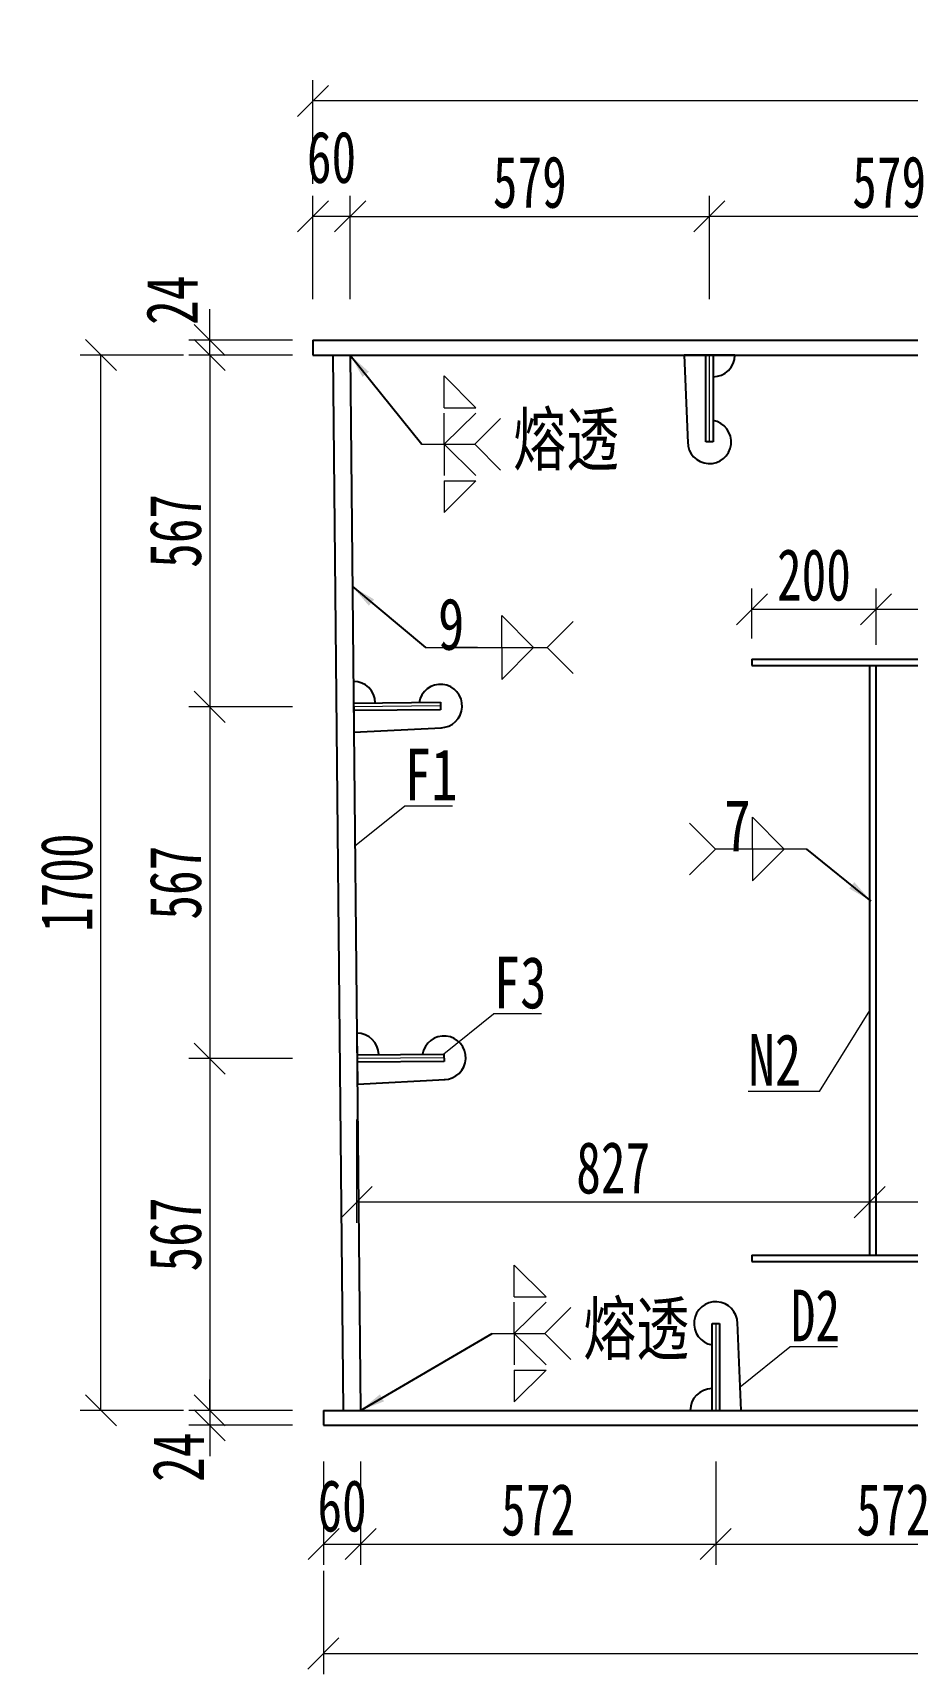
# Model space of a CAD drawing. Header units: millimetres. Extents: x -358959 to 47, y -122282 to 697692.
# Drawn here: x -202685 to -201276, y -18082 to -15438 of the extents above; entities that cross this region are included whole.
import ezdxf
from ezdxf.enums import TextEntityAlignment as Align

# ---------------------------------------------------------------- set-up
doc = ezdxf.new("R2010")
doc.units = ezdxf.units.MM
doc.header["$LTSCALE"] = 2
doc.header["$PDMODE"] = 34
doc.layers.get('Defpoints').update_dxf_attribs({"color": 8, "lineweight": 9})
for name, color, linetype, lineweight in [('标注', 4, 'Continuous', 13), ('细实线', 4, 'Continuous', 15), ('钢板粗线', 1, 'Continuous', 25)]:
    doc.layers.add(name, color=color, linetype=linetype, lineweight=lineweight)
doc.styles.add('111', font='仿宋_GB2312.ttf', dxfattribs={"width": 0.7})
doc.styles.add('SMEDI', font='仿宋_GB2312.ttf', dxfattribs={"width": 0.75})
doc.styles.get("Standard").update_dxf_attribs({"font": '仿宋_GB2312.ttf'})
doc.dimstyles.new('200', dxfattribs={"dimscale": 0, "dimtxt": 2.5, "dimasz": 1.5, "dimexe": 1, "dimexo": 1, "dimgap": 0.4, "dimtad": 1, "dimdec": 0, "dimdsep": 46, "dimtxsty": '111', "dimblk": 'OBLIQUE', "dimcen": 0, "dimclrd": 256, "dimclre": 256, "dimclrt": 256, "dimadec": 4, "dimazin": 0, "dimtfac": 1, "dimtdec": 0, "dimtmove": 2, "dimatfit": 3, "dimfxl": 4, "dimfxlon": 1, "dimtolj": 1, "dimlwd": -1, "dimlwe": -1, "dimarcsym": 0})
doc.dimstyles.new('MSteel_1.0_1.0', dxfattribs={"dimtxt": 3, "dimasz": 1.2, "dimexe": 1, "dimexo": 1, "dimgap": 1, "dimtad": 3, "dimtoh": 1, "dimdec": 0, "dimzin": 0, "dimdsep": 46, "dimtxsty": 'Standard', "dimblk": 'ARCHTICK', "dimcen": 0.09, "dimclrd": 3, "dimclre": 3, "dimadec": 4, "dimazin": 0, "dimtfac": 1, "dimtdec": 0, "dimtofl": 0, "dimtmove": 0, "dimatfit": 3, "dimfxl": 1, "dimtolj": 1, "dimtzin": 0, "dimarcsym": 0})

# ---------------------------------------------------------------- blocks, each defined once
blk = doc.blocks.new('12-140 有孔')
at = {"layer": 'Defpoints', "ltscale": 5}
blk.add_line((0, 140), (0, 0), dxfattribs=at)
at = {"layer": '钢板粗线'}
for p, q in [((-6, 0), (-6, 140)), ((-6, 140), (6, 140)), ((6, 140), (6, 0)), ((41, 0), (35, 141.5)), ((-41, 0), (41, 0))]:
    blk.add_line(p, q, dxfattribs=at)
for centre, start, end in [((0, 140), 0, 260.1291), ((-6, 0), 90, 180)]:
    blk.add_arc(centre, 35, start, end, dxfattribs=at)
blk = doc.blocks.new('_ArchTick')
at = {"color": 0, "linetype": 'ByBlock', "const_width": 0.15}
blk.add_lwpolyline([(-0.5, -0.5), (0.5, 0.5)], dxfattribs=at)
blk = doc.blocks.new('_Oblique')
at = {"color": 0, "linetype": 'ByBlock', "lineweight": -2}
blk.add_line((-0.5, -0.5), (0.5, 0.5), dxfattribs=at)
blk = doc.blocks.new('*D3461')
at = {"layer": 'Defpoints', "color": 0, "ltscale": 5, "transparency": 16777216}
for p in [(-202400.4, -15933.5), (-202174.1, -15933.5), (-202174.1, -15957.5)]:
    blk.add_point(p, dxfattribs=at)
at = {"layer": '标注', "ltscale": 5, "transparency": 16777216}
for p, q in [((-202400.4, -15933.5), (-202400.4, -15883.5)), ((-202267.1, -15933.5), (-202433.8, -15933.5)), ((-202400.4, -15957.5), (-202400.4, -15933.5)), ((-202267.1, -15957.5), (-202433.8, -15957.5)), ((-202400.4, -15957.5), (-202400.4, -16007.5))]:
    blk.add_line(p, q, dxfattribs=at)
at = {"layer": '标注', "ltscale": 5, "transparency": 16777216, "xscale": 50.00000000000042, "yscale": 50.00000000000042, "zscale": 50.00000000000042}
for p, rotation in [((-202400.4, -15933.5), 270), ((-202400.4, -15957.5), 90)]:
    blk.add_blockref('_Oblique', p, dxfattribs=dict(at, rotation=rotation))
at = {"layer": '标注', "ltscale": 5, "transparency": 16777216, "insert": (-202461.3, -15869.3), "char_height": 83.33, "attachment_point": 5, "rotation": 90, "style": '111'}
blk.add_mtext('\\A1;24', dxfattribs=at)
blk = doc.blocks.new('*D3462')
at = {"layer": 'Defpoints', "color": 0, "ltscale": 5, "transparency": 16777216}
for p in [(-202174.1, -15957.5), (-202400.4, -16524.2), (-202168.5, -16524.2)]:
    blk.add_point(p, dxfattribs=at)
at = {"layer": '标注', "ltscale": 5, "transparency": 16777216}
for p, q in [((-202267.1, -15957.5), (-202433.8, -15957.5)), ((-202400.4, -15957.5), (-202400.4, -16524.2)), ((-202267.1, -16524.2), (-202433.8, -16524.2))]:
    blk.add_line(p, q, dxfattribs=at)
at = {"layer": '标注', "ltscale": 5, "transparency": 16777216, "xscale": 50.00000000000042, "yscale": 50.00000000000042, "zscale": 50.00000000000042}
for p, rotation in [((-202400.4, -15957.5), 90), ((-202400.4, -16524.2), 270)]:
    blk.add_blockref('_Oblique', p, dxfattribs=dict(at, rotation=rotation))
at = {"layer": '标注', "ltscale": 5, "transparency": 16777216, "insert": (-202455.4, -16240.8), "char_height": 83.33, "attachment_point": 5, "rotation": 90, "style": '111'}
blk.add_mtext('\\A1;567', dxfattribs=at)
blk = doc.blocks.new('*D3449')
at = {"layer": 'Defpoints', "color": 0, "ltscale": 5, "transparency": 16777216}
for p in [(-202162.9, -17090.8), (-202400.4, -17657.5), (-202157.3, -17657.5)]:
    blk.add_point(p, dxfattribs=at)
at = {"layer": '标注', "ltscale": 5, "transparency": 16777216}
for p, q in [((-202267.1, -17090.8), (-202433.8, -17090.8)), ((-202400.4, -17090.8), (-202400.4, -17657.5)), ((-202267.1, -17657.5), (-202433.8, -17657.5))]:
    blk.add_line(p, q, dxfattribs=at)
at = {"layer": '标注', "ltscale": 5, "transparency": 16777216, "xscale": 50.00000000000042, "yscale": 50.00000000000042, "zscale": 50.00000000000042}
for p, rotation in [((-202400.4, -17090.8), 90), ((-202400.4, -17657.5), 270)]:
    blk.add_blockref('_Oblique', p, dxfattribs=dict(at, rotation=rotation))
at = {"layer": '标注', "ltscale": 5, "transparency": 16777216, "insert": (-202455.4, -17374.2), "char_height": 83.33, "attachment_point": 5, "rotation": 90, "style": '111'}
blk.add_mtext('\\A1;567', dxfattribs=at)
blk = doc.blocks.new('*D3463')
at = {"layer": 'Defpoints', "color": 0, "ltscale": 5, "transparency": 16777216}
for p in [(-202575.8, -15957.5), (-202202.1, -15957.5), (-202185.3, -17657.5)]:
    blk.add_point(p, dxfattribs=at)
at = {"layer": '标注', "ltscale": 5, "transparency": 16777216}
for p, q in [((-202442.5, -15957.5), (-202609.1, -15957.5)), ((-202575.8, -17657.5), (-202575.8, -15957.5)), ((-202442.5, -17657.5), (-202609.1, -17657.5))]:
    blk.add_line(p, q, dxfattribs=at)
at = {"layer": '标注', "ltscale": 5, "transparency": 16777216, "xscale": 50.00000000000042, "yscale": 50.00000000000042, "zscale": 50.00000000000042}
for p, rotation in [((-202575.8, -15957.5), 90), ((-202575.8, -17657.5), 270)]:
    blk.add_blockref('_Oblique', p, dxfattribs=dict(at, rotation=rotation))
at = {"layer": '标注', "ltscale": 5, "transparency": 16777216, "insert": (-202630.8, -16807.5), "char_height": 83.33, "attachment_point": 5, "rotation": 90, "style": '111'}
blk.add_mtext('\\A1;1700', dxfattribs=at)
blk = doc.blocks.new('*D3464')
at = {"layer": 'Defpoints', "color": 0, "ltscale": 5, "transparency": 16777216}
for p in [(-202157.3, -17657.5), (-202400.4, -17681.5), (-202157.3, -17681.5)]:
    blk.add_point(p, dxfattribs=at)
at = {"layer": '标注', "ltscale": 5, "transparency": 16777216}
for p, q in [((-202400.4, -17657.5), (-202400.4, -17607.5)), ((-202267.1, -17657.5), (-202433.8, -17657.5)), ((-202400.4, -17657.5), (-202400.4, -17681.5)), ((-202267.1, -17681.5), (-202433.8, -17681.5)), ((-202400.4, -17681.5), (-202400.4, -17731.5))]:
    blk.add_line(p, q, dxfattribs=at)
at = {"layer": '标注', "ltscale": 5, "transparency": 16777216, "xscale": 50.00000000000042, "yscale": 50.00000000000042, "zscale": 50.00000000000042}
for p, rotation in [((-202400.4, -17657.5), 270), ((-202400.4, -17681.5), 90)]:
    blk.add_blockref('_Oblique', p, dxfattribs=dict(at, rotation=rotation))
at = {"layer": '标注', "ltscale": 5, "transparency": 16777216, "insert": (-202451.1, -17732.9), "char_height": 83.33, "attachment_point": 5, "rotation": 90, "style": '111'}
blk.add_mtext('\\A1;24', dxfattribs=at)
blk = doc.blocks.new('*D3465')
at = {"layer": 'Defpoints', "color": 0, "ltscale": 5, "transparency": 16777216}
for p in [(-201595.1, -15734.3), (-202174.1, -15957.5), (-201595.1, -15957.5)]:
    blk.add_point(p, dxfattribs=at)
at = {"layer": '标注', "ltscale": 5, "transparency": 16777216}
for p, q in [((-202174.1, -15867.6), (-202174.1, -15701)), ((-201595.1, -15867.6), (-201595.1, -15701)), ((-202174.1, -15734.3), (-201595.1, -15734.3))]:
    blk.add_line(p, q, dxfattribs=at)
at = {"layer": '标注', "ltscale": 5, "transparency": 16777216, "xscale": 50.00000000000042, "yscale": 50.00000000000042, "zscale": 50.00000000000042, "rotation": 180}
blk.add_blockref('_Oblique', (-202174.1, -15734.3), dxfattribs=at)
at = {"layer": '标注', "ltscale": 5, "transparency": 16777216, "xscale": 50.00000000000042, "yscale": 50.00000000000042, "zscale": 50.00000000000042}
blk.add_blockref('_Oblique', (-201595.1, -15734.3), dxfattribs=at)
at = {"layer": '标注', "ltscale": 5, "transparency": 16777216, "insert": (-201884.6, -15679.3), "char_height": 83.33, "attachment_point": 5, "style": '111'}
blk.add_mtext('\\A1;579', dxfattribs=at)
blk = doc.blocks.new('*D3466')
at = {"layer": 'Defpoints', "color": 0, "ltscale": 5, "transparency": 16777216}
for p in [(-201595.1, -15734.3), (-201595.1, -15957.5), (-201016, -15957.5)]:
    blk.add_point(p, dxfattribs=at)
at = {"layer": '标注', "ltscale": 5, "transparency": 16777216}
for p, q in [((-201595.1, -15867.6), (-201595.1, -15701)), ((-201016, -15867.6), (-201016, -15701)), ((-201016, -15734.3), (-201595.1, -15734.3))]:
    blk.add_line(p, q, dxfattribs=at)
at = {"layer": '标注', "ltscale": 5, "transparency": 16777216, "xscale": 50.00000000000042, "yscale": 50.00000000000042, "zscale": 50.00000000000042, "rotation": 180}
blk.add_blockref('_Oblique', (-201595.1, -15734.3), dxfattribs=at)
at = {"layer": '标注', "ltscale": 5, "transparency": 16777216, "xscale": 50.00000000000042, "yscale": 50.00000000000042, "zscale": 50.00000000000042}
blk.add_blockref('_Oblique', (-201016, -15734.3), dxfattribs=at)
at = {"layer": '标注', "ltscale": 5, "transparency": 16777216, "insert": (-201305.5, -15679.3), "char_height": 83.33, "attachment_point": 5, "style": '111'}
blk.add_mtext('\\A1;579', dxfattribs=at)
blk = doc.blocks.new('*D3468')
at = {"layer": 'Defpoints', "color": 0, "ltscale": 5, "transparency": 16777216}
for p in [(-202234.1, -15548.2), (-202234.1, -15933.5), (-199219.3, -15933.5)]:
    blk.add_point(p, dxfattribs=at)
at = {"layer": '标注', "ltscale": 5, "transparency": 16777216}
for p, q in [((-202234.1, -15681.5), (-202234.1, -15514.8)), ((-199219.3, -15681.5), (-199219.3, -15514.8)), ((-199219.3, -15548.2), (-202234.1, -15548.2))]:
    blk.add_line(p, q, dxfattribs=at)
at = {"layer": '标注', "ltscale": 5, "transparency": 16777216, "xscale": 50.00000000000042, "yscale": 50.00000000000042, "zscale": 50.00000000000042, "rotation": 180}
blk.add_blockref('_Oblique', (-202234.1, -15548.2), dxfattribs=at)
at = {"layer": '标注', "ltscale": 5, "transparency": 16777216, "xscale": 50.00000000000042, "yscale": 50.00000000000042, "zscale": 50.00000000000042}
blk.add_blockref('_Oblique', (-199219.3, -15548.2), dxfattribs=at)
at = {"layer": '标注', "ltscale": 5, "transparency": 16777216, "insert": (-200726.7, -15493.2), "char_height": 83.33, "attachment_point": 5, "style": '111'}
blk.add_mtext('\\A1;3015', dxfattribs=at)
blk = doc.blocks.new('*D3469')
at = {"layer": 'Defpoints', "color": 0, "ltscale": 5, "transparency": 16777216}
for p in [(-202157.3, -17657.2), (-201585, -17657.5), (-201585, -17872.9)]:
    blk.add_point(p, dxfattribs=at)
at = {"layer": '标注', "ltscale": 5, "transparency": 16777216}
for p, q in [((-202157.3, -17739.6), (-202157.3, -17906.2)), ((-201585, -17739.6), (-201585, -17906.2)), ((-202157.3, -17872.9), (-201585, -17872.9))]:
    blk.add_line(p, q, dxfattribs=at)
at = {"layer": '标注', "ltscale": 5, "transparency": 16777216, "xscale": 50.00000000000042, "yscale": 50.00000000000042, "zscale": 50.00000000000042, "rotation": 180}
blk.add_blockref('_Oblique', (-202157.3, -17872.9), dxfattribs=at)
at = {"layer": '标注', "ltscale": 5, "transparency": 16777216, "xscale": 50.00000000000042, "yscale": 50.00000000000042, "zscale": 50.00000000000042}
blk.add_blockref('_Oblique', (-201585, -17872.9), dxfattribs=at)
at = {"layer": '标注', "ltscale": 5, "transparency": 16777216, "insert": (-201871.2, -17817.9), "char_height": 83.33, "attachment_point": 5, "style": '111'}
blk.add_mtext('\\A1;572', dxfattribs=at)
blk = doc.blocks.new('*D3471')
at = {"layer": 'Defpoints', "color": 0, "ltscale": 5, "transparency": 16777216}
for p in [(-202217.3, -17657.5), (-199236.1, -17657.5), (-199236.1, -18049.1)]:
    blk.add_point(p, dxfattribs=at)
at = {"layer": '标注', "ltscale": 5, "transparency": 16777216}
for p, q in [((-202217.3, -17915.7), (-202217.3, -18082.4)), ((-199236.1, -17915.7), (-199236.1, -18082.4)), ((-202217.3, -18049.1), (-199236.1, -18049.1))]:
    blk.add_line(p, q, dxfattribs=at)
at = {"layer": '标注', "ltscale": 5, "transparency": 16777216, "xscale": 50.00000000000042, "yscale": 50.00000000000042, "zscale": 50.00000000000042, "rotation": 180}
blk.add_blockref('_Oblique', (-202217.3, -18049.1), dxfattribs=at)
at = {"layer": '标注', "ltscale": 5, "transparency": 16777216, "xscale": 50.00000000000042, "yscale": 50.00000000000042, "zscale": 50.00000000000042}
blk.add_blockref('_Oblique', (-199236.1, -18049.1), dxfattribs=at)
at = {"layer": '标注', "ltscale": 5, "transparency": 16777216, "insert": (-200726.7, -17994.1), "char_height": 83.33, "attachment_point": 5, "style": '111'}
blk.add_mtext('\\A1;2981', dxfattribs=at)
blk = doc.blocks.new('*D3923')
at = {"layer": 'Defpoints', "color": 0, "ltscale": 5, "transparency": 16777216}
for p in [(-201585, -17657.5), (-201012.7, -17657.5), (-201012.7, -17872.9)]:
    blk.add_point(p, dxfattribs=at)
at = {"layer": '标注', "ltscale": 5, "transparency": 16777216}
for p, q in [((-201585, -17739.6), (-201585, -17906.2)), ((-201012.7, -17739.6), (-201012.7, -17906.2)), ((-201585, -17872.9), (-201012.7, -17872.9))]:
    blk.add_line(p, q, dxfattribs=at)
at = {"layer": '标注', "ltscale": 5, "transparency": 16777216, "xscale": 50.00000000000042, "yscale": 50.00000000000042, "zscale": 50.00000000000042, "rotation": 180}
blk.add_blockref('_Oblique', (-201585, -17872.9), dxfattribs=at)
at = {"layer": '标注', "ltscale": 5, "transparency": 16777216, "xscale": 50.00000000000042, "yscale": 50.00000000000042, "zscale": 50.00000000000042}
blk.add_blockref('_Oblique', (-201012.7, -17872.9), dxfattribs=at)
at = {"layer": '标注', "ltscale": 5, "transparency": 16777216, "insert": (-201298.8, -17817.9), "char_height": 83.33, "attachment_point": 5, "style": '111'}
blk.add_mtext('\\A1;572', dxfattribs=at)
blk = doc.blocks.new('*D3925')
at = {"layer": 'Defpoints', "color": 0, "ltscale": 5, "transparency": 16777216}
for p in [(-202162.9, -16524.2), (-202400.4, -17090.8), (-202157.3, -17090.8)]:
    blk.add_point(p, dxfattribs=at)
at = {"layer": '标注', "ltscale": 5, "transparency": 16777216}
for p, q in [((-202267.1, -16524.2), (-202433.7, -16524.2)), ((-202400.4, -16524.2), (-202400.4, -17090.8)), ((-202267.1, -17090.8), (-202433.7, -17090.8))]:
    blk.add_line(p, q, dxfattribs=at)
at = {"layer": '标注', "ltscale": 5, "transparency": 16777216, "xscale": 50.00000000000042, "yscale": 50.00000000000042, "zscale": 50.00000000000042}
for p, rotation in [((-202400.4, -16524.2), 90), ((-202400.4, -17090.8), 270)]:
    blk.add_blockref('_Oblique', p, dxfattribs=dict(at, rotation=rotation))
at = {"layer": '标注', "ltscale": 5, "transparency": 16777216, "insert": (-202455.4, -16807.5), "char_height": 83.33, "attachment_point": 5, "rotation": 90, "style": '111'}
blk.add_mtext('\\A1;567', dxfattribs=at)
blk = doc.blocks.new('*D3963')
at = {"layer": 'Defpoints', "color": 0, "ltscale": 5, "transparency": 16777216}
for p in [(-202234.1, -15734.3), (-202234.1, -15957.5), (-202174.1, -15957.5)]:
    blk.add_point(p, dxfattribs=at)
at = {"layer": '标注', "ltscale": 5, "transparency": 16777216}
for p, q in [((-202234.1, -15867.6), (-202234.1, -15701)), ((-202174.1, -15867.6), (-202174.1, -15701)), ((-202174.1, -15734.3), (-202234.1, -15734.3))]:
    blk.add_line(p, q, dxfattribs=at)
at = {"layer": '标注', "ltscale": 5, "transparency": 16777216, "xscale": 50.00000000000042, "yscale": 50.00000000000042, "zscale": 50.00000000000042, "rotation": 180}
blk.add_blockref('_Oblique', (-202234.1, -15734.3), dxfattribs=at)
at = {"layer": '标注', "ltscale": 5, "transparency": 16777216, "xscale": 50.00000000000042, "yscale": 50.00000000000042, "zscale": 50.00000000000042}
blk.add_blockref('_Oblique', (-202174.1, -15734.3), dxfattribs=at)
at = {"layer": '标注', "ltscale": 5, "transparency": 16777216, "insert": (-202204.1, -15639.3), "char_height": 83.33, "attachment_point": 5, "style": '111'}
blk.add_mtext('\\A1;60', dxfattribs=at)
blk = doc.blocks.new('*D3966')
at = {"layer": 'Defpoints', "color": 0, "ltscale": 5, "transparency": 16777216}
for p in [(-202217, -17657.5), (-202157.3, -17657.5), (-202157.3, -17872.9)]:
    blk.add_point(p, dxfattribs=at)
at = {"layer": '标注', "ltscale": 5, "transparency": 16777216}
for p, q in [((-202217, -17739.6), (-202217, -17906.2)), ((-202157.3, -17739.6), (-202157.3, -17906.2)), ((-202217, -17872.9), (-202157.3, -17872.9))]:
    blk.add_line(p, q, dxfattribs=at)
at = {"layer": '标注', "ltscale": 5, "transparency": 16777216, "xscale": 50.00000000000042, "yscale": 50.00000000000042, "zscale": 50.00000000000042, "rotation": 180}
blk.add_blockref('_Oblique', (-202217, -17872.9), dxfattribs=at)
at = {"layer": '标注', "ltscale": 5, "transparency": 16777216, "xscale": 50.00000000000042, "yscale": 50.00000000000042, "zscale": 50.00000000000042}
blk.add_blockref('_Oblique', (-202157.3, -17872.9), dxfattribs=at)
at = {"layer": '标注', "ltscale": 5, "transparency": 16777216, "insert": (-202187.1, -17811.6), "char_height": 83.33, "attachment_point": 5, "style": '111'}
blk.add_mtext('\\A1;60', dxfattribs=at)
blk = doc.blocks.new('*D4102')
at = {"layer": 'Defpoints', "color": 0, "ltscale": 5, "transparency": 16777216}
for p in [(-201336.7, -17007.5), (-201026.7, -17007.5), (-201336.7, -17322.1)]:
    blk.add_point(p, dxfattribs=at)
at = {"layer": '标注', "ltscale": 5, "transparency": 16777216}
for p, q in [((-201336.7, -17188.8), (-201336.7, -17355.5)), ((-201026.7, -17188.8), (-201026.7, -17355.5)), ((-201026.7, -17322.1), (-201336.7, -17322.1))]:
    blk.add_line(p, q, dxfattribs=at)
at = {"layer": '标注', "ltscale": 5, "transparency": 16777216, "xscale": 50.00000000000042, "yscale": 50.00000000000042, "zscale": 50.00000000000042, "rotation": 180}
blk.add_blockref('_Oblique', (-201336.7, -17322.1), dxfattribs=at)
at = {"layer": '标注', "ltscale": 5, "transparency": 16777216, "xscale": 50.00000000000042, "yscale": 50.00000000000042, "zscale": 50.00000000000042}
blk.add_blockref('_Oblique', (-201026.7, -17322.1), dxfattribs=at)
at = {"layer": '标注', "ltscale": 5, "transparency": 16777216, "insert": (-201181.7, -17267.1), "char_height": 83.33, "attachment_point": 5, "style": '111'}
blk.add_mtext('\\A1;310', dxfattribs=at)
blk = doc.blocks.new('*D4093')
at = {"layer": 'Defpoints', "color": 0, "ltscale": 5, "transparency": 16777216}
for p in [(-202163.7, -17007.5), (-201336.7, -17074), (-202163.7, -17322.1)]:
    blk.add_point(p, dxfattribs=at)
at = {"layer": '标注', "ltscale": 5, "transparency": 16777216}
for p, q in [((-202163.7, -17188.8), (-202163.7, -17355.5)), ((-201336.7, -17188.8), (-201336.7, -17355.5)), ((-201336.7, -17322.1), (-202163.7, -17322.1))]:
    blk.add_line(p, q, dxfattribs=at)
at = {"layer": '标注', "ltscale": 5, "transparency": 16777216, "xscale": 50.00000000000042, "yscale": 50.00000000000042, "zscale": 50.00000000000042, "rotation": 180}
blk.add_blockref('_Oblique', (-202163.7, -17322.1), dxfattribs=at)
at = {"layer": '标注', "ltscale": 5, "transparency": 16777216, "xscale": 50.00000000000042, "yscale": 50.00000000000042, "zscale": 50.00000000000042}
blk.add_blockref('_Oblique', (-201336.7, -17322.1), dxfattribs=at)
at = {"layer": '标注', "ltscale": 5, "transparency": 16777216, "insert": (-201750.2, -17267.1), "char_height": 83.33, "attachment_point": 5, "style": '111'}
blk.add_mtext('\\A1;827', dxfattribs=at)
blk = doc.blocks.new('*D4095')
at = {"layer": 'Defpoints', "color": 0, "ltscale": 5, "transparency": 16777216}
for p in [(-201326.7, -16367), (-201526.7, -16447.5), (-201326.7, -16457.5)]:
    blk.add_point(p, dxfattribs=at)
at = {"layer": '标注', "ltscale": 5, "transparency": 16777216}
for p, q in [((-201526.7, -16414.2), (-201526.7, -16333.6)), ((-201326.7, -16424.2), (-201326.7, -16333.6)), ((-201526.7, -16367), (-201326.7, -16367))]:
    blk.add_line(p, q, dxfattribs=at)
at = {"layer": '标注', "ltscale": 5, "transparency": 16777216, "xscale": 50.00000000000042, "yscale": 50.00000000000042, "zscale": 50.00000000000042, "rotation": 180}
blk.add_blockref('_Oblique', (-201526.7, -16367), dxfattribs=at)
at = {"layer": '标注', "ltscale": 5, "transparency": 16777216, "xscale": 50.00000000000042, "yscale": 50.00000000000042, "zscale": 50.00000000000042}
blk.add_blockref('_Oblique', (-201326.7, -16367), dxfattribs=at)
at = {"layer": '标注', "ltscale": 5, "transparency": 16777216, "insert": (-201426.7, -16312), "char_height": 83.33, "attachment_point": 5, "style": '111'}
blk.add_mtext('\\A1;200', dxfattribs=at)
blk = doc.blocks.new('*D4096')
at = {"layer": 'Defpoints', "color": 0, "ltscale": 5, "transparency": 16777216}
for p in [(-200126.7, -16367), (-201326.7, -16457.5), (-200126.7, -16457.5)]:
    blk.add_point(p, dxfattribs=at)
at = {"layer": '标注', "ltscale": 5, "transparency": 16777216}
for p, q in [((-201326.7, -16424.2), (-201326.7, -16333.6)), ((-200126.7, -16424.2), (-200126.7, -16333.6)), ((-201326.7, -16367), (-200126.7, -16367))]:
    blk.add_line(p, q, dxfattribs=at)
at = {"layer": '标注', "ltscale": 5, "transparency": 16777216, "xscale": 50.00000000000042, "yscale": 50.00000000000042, "zscale": 50.00000000000042, "rotation": 180}
blk.add_blockref('_Oblique', (-201326.7, -16367), dxfattribs=at)
at = {"layer": '标注', "ltscale": 5, "transparency": 16777216, "xscale": 50.00000000000042, "yscale": 50.00000000000042, "zscale": 50.00000000000042}
blk.add_blockref('_Oblique', (-200126.7, -16367), dxfattribs=at)
at = {"layer": '标注', "ltscale": 5, "transparency": 16777216, "insert": (-200726.7, -16312), "char_height": 83.33, "attachment_point": 5, "style": '111'}
blk.add_mtext('\\A1;1200', dxfattribs=at)

msp = doc.modelspace()

# ---------------------------------------------------------------- linework, layer by layer
at = {"layer": '标注', "ltscale": 5}
msp.add_line((-201418, -17143.6), (-201336.7, -17013.4), dxfattribs=at)
at = {"layer": '细实线'}
for p, q in [((-202022.7, -16042.3), (-202022.7, -15991)), ((-201971.4, -16042.3), (-202022.7, -15991)), ((-202022.7, -16042.3), (-201971.4, -16042.3)), ((-202022.7, -16101.2), (-202022.7, -16050.9)), ((-202022.7, -16101.2), (-201971.4, -16050.9)), ((-201973.4, -16101.2), (-201931.7, -16059.5)), ((-202058.5, -16101.2), (-201973.4, -16101.2)), ((-202022.7, -16101.2), (-202022.7, -16151.5)), ((-202022.7, -16101.2), (-201971.4, -16151.5)), ((-201973.4, -16101.2), (-201931.7, -16142.9)), ((-202022.7, -16160.1), (-202022.7, -16211.4)), ((-202022.7, -16160.1), (-201971.4, -16160.1)), ((-201971.4, -16160.1), (-202022.7, -16211.4)), ((-201929.8, -16428.6), (-201929.8, -16377.3)), ((-201878.5, -16428.6), (-201929.8, -16377.3)), ((-201856.5, -16428.6), (-201814.8, -16387)), ((-202052.8, -16428.6), (-201856.5, -16428.6)), ((-201969, -16428.6), (-202020.3, -16428.6)), ((-201969, -16428.6), (-202020.3, -16428.6)), ((-201929.8, -16428.6), (-201929.8, -16479.9)), ((-201878.5, -16428.6), (-201929.8, -16479.9)), ((-201856.5, -16428.6), (-201814.8, -16470.3)), ((-202166.3, -16748.3), (-202086.4, -16684)), ((-202009.2, -16684), (-202086.4, -16684)), ((-201525.9, -16753.3), (-201525.9, -16702)), ((-201474.6, -16753.3), (-201525.9, -16702)), ((-201585.4, -16753.3), (-201627, -16711.6)), ((-201585.4, -16753.3), (-201627, -16794.9)), ((-201438, -16753.3), (-201585.4, -16753.3)), ((-201438, -16753.3), (-201585.4, -16753.3)), ((-201525.9, -16753.3), (-201525.9, -16804.6)), ((-201474.6, -16753.3), (-201525.9, -16804.6)), ((-202023, -17083.2), (-201943.1, -17018.8)), ((-201865.9, -17018.8), (-201943.1, -17018.8)), ((-201418, -17143.6), (-201532.7, -17143.6)), ((-201909.7, -17474.8), (-201909.7, -17423.5)), ((-201858.3, -17474.8), (-201909.7, -17423.5)), ((-201909.7, -17474.8), (-201858.3, -17474.8)), ((-201909.7, -17533.7), (-201909.7, -17483.4)), ((-201909.7, -17533.7), (-201858.3, -17483.4)), ((-201860.4, -17533.7), (-201818.7, -17492)), ((-201945.5, -17533.7), (-201860.4, -17533.7)), ((-201909.7, -17533.7), (-201909.7, -17584)), ((-201909.7, -17533.7), (-201858.3, -17584)), ((-201860.4, -17533.7), (-201818.7, -17575.4)), ((-201545.6, -17619.6), (-201465.7, -17555.2)), ((-201388.5, -17555.2), (-201465.7, -17555.2)), ((-201909.7, -17592.6), (-201909.7, -17643.9)), ((-201909.7, -17592.6), (-201858.3, -17592.6)), ((-201858.3, -17592.6), (-201909.7, -17643.9))]:
    msp.add_line(p, q, dxfattribs=at)
at = {"layer": '钢板粗线'}
for p, q in [((-202234.1, -15933.5), (-199219.3, -15933.5)), ((-202234.1, -15933.5), (-202234.1, -15957.5)), ((-202234.1, -15957.5), (-199219.3, -15957.5)), ((-202202.1, -15957.5), (-202185.3, -17657.5)), ((-202174.1, -15957.5), (-202157.3, -17657.5)), ((-201526.7, -16447.5), (-199926.7, -16447.5)), ((-201526.7, -16447.5), (-201526.7, -16457.5)), ((-201526.7, -16457.5), (-199926.7, -16457.5)), ((-201336.7, -17407.5), (-201336.7, -16457.5)), ((-201326.7, -17407.5), (-201326.7, -16457.5)), ((-201526.7, -17407.5), (-199926.7, -17407.5)), ((-201526.7, -17407.5), (-201526.7, -17417.5)), ((-201526.7, -17417.5), (-199926.7, -17417.5)), ((-202217.3, -17657.5), (-199236.1, -17657.5)), ((-202217.3, -17657.5), (-202217.3, -17681.5)), ((-202217.3, -17681.5), (-199236.1, -17681.5))]:
    msp.add_line(p, q, dxfattribs=at)

# ---------------------------------------------------------------- block references
at = {"layer": '标注', "ltscale": 5}
for p, rotation in [((-201595.1, -15957.5), 180), ((-202168.5, -16524.2), 270.5647681138082), ((-202162.9, -17090.8), 270.5647681138082)]:
    msp.add_blockref('12-140 有孔', p, dxfattribs=dict(at, rotation=rotation))
msp.add_blockref('12-140 有孔', (-201585, -17657.5), dxfattribs=at)

# ---------------------------------------------------------------- texts
at = {"layer": '细实线', "style": 'SMEDI', "width": 0.75}
for s, height, p in [('熔透', 83.33, (-201911.4, -16093)), ('9', 83.3, (-202032.6, -16390.7)), ('7', 83.3, (-201571.3, -16715.4)), ('熔透', 83.33, (-201798.4, -17525.5))]:
    msp.add_text(s, height=height, dxfattribs=at).set_placement(p, align=Align.MIDDLE_LEFT)
for s, p in [('F1', (-202086, -16675)), ('F3', (-201942.7, -17009.9)), ('N2', (-201532.3, -17134.6))]:
    msp.add_text(s, height=83.33, dxfattribs=at).set_placement(p)
at = {"layer": '细实线', "width": 0.7}
msp.add_text('D2', height=83.33, dxfattribs=at).set_placement((-201464, -17546.3))

# ---------------------------------------------------------------- dimensions: what is measured, and where the dimension line sits
at = {"layer": '标注', "ltscale": 5}
for base, p1, p2, picture, middle in [((-202234.1, -15548.2), (-199219.3, -15933.5), (-202234.1, -15933.5), '*D3468', (-200726.7, -15493.2)), ((-202234.1, -15734.3), (-202174.1, -15957.5), (-202234.1, -15957.5), '*D3963', (-202204.1, -15639.3)), ((-201595.1, -15734.3), (-202174.1, -15957.5), (-201595.1, -15957.5), '*D3465', (-201884.6, -15679.3)), ((-201595.1, -15734.3), (-201016, -15957.5), (-201595.1, -15957.5), '*D3466', (-201305.5, -15679.3)), ((-201326.7, -16367), (-201526.7, -16447.5), (-201326.7, -16457.5), '*D4095', (-201426.7, -16312)), ((-200126.7, -16367), (-201326.7, -16457.5), (-200126.7, -16457.5), '*D4096', (-200726.7, -16312)), ((-202163.7, -17322.1), (-201336.7, -17074), (-202163.7, -17007.5), '*D4093', (-201750.2, -17267.1)), ((-201336.7, -17322.1), (-201026.7, -17007.5), (-201336.7, -17007.5), '*D4102', (-201181.7, -17267.1)), ((-199236.1, -18049.1), (-202217.3, -17657.5), (-199236.1, -17657.5), '*D3471', (-200726.7, -17994.1)), ((-201585, -17872.9), (-202157.3, -17657.2), (-201585, -17657.5), '*D3469', (-201871.2, -17817.9)), ((-201012.7, -17872.9), (-201585, -17657.5), (-201012.7, -17657.5), '*D3923', (-201298.8, -17817.9))]:
    dim = msp.add_linear_dim(base=base, p1=p1, p2=p2, dimstyle='200', override={"dimscale": 33.333333, "dimarcsym": 1}, dxfattribs=at)
    dim.commit()
    dim.dimension.update_dxf_attribs({"geometry": picture, "text_midpoint": middle})
for base, p1, p2, picture, middle in [((-202400.4, -15933.5), (-202174.1, -15957.5), (-202174.1, -15933.5), '*D3461', (-202461.3, -15869.3)), ((-202400.4, -17681.5), (-202157.3, -17657.5), (-202157.3, -17681.5), '*D3464', (-202451.1, -17732.9))]:
    dim = msp.add_linear_dim(base=base, p1=p1, p2=p2, angle=90, dimstyle='200', override={"dimscale": 33.333333, "dimarcsym": 1}, dxfattribs=at)
    dim.commit()
    dim.dimension.update_dxf_attribs({"geometry": picture, "text_midpoint": middle, "dimtype": 160})
for base, p1, p2, picture, middle in [((-202575.8, -15957.5), (-202185.3, -17657.5), (-202202.1, -15957.5), '*D3463', (-202630.8, -16807.5)), ((-202400.4, -16524.2), (-202174.1, -15957.5), (-202168.5, -16524.2), '*D3462', (-202455.4, -16240.8)), ((-202400.4, -17090.8), (-202162.9, -16524.2), (-202157.3, -17090.8), '*D3925', (-202455.4, -16807.5)), ((-202400.4, -17657.5), (-202162.9, -17090.8), (-202157.3, -17657.5), '*D3449', (-202455.4, -17374.2))]:
    dim = msp.add_linear_dim(base=base, p1=p1, p2=p2, angle=90, dimstyle='200', override={"dimscale": 33.333333, "dimarcsym": 1}, dxfattribs=at)
    dim.commit()
    dim.dimension.update_dxf_attribs({"geometry": picture, "text_midpoint": middle})
dim = msp.add_linear_dim(base=(-202157.3, -17872.9), p1=(-202217, -17657.5), p2=(-202157.3, -17657.5), dimstyle='200', override={"dimscale": 33.333333, "dimarcsym": 1}, dxfattribs=at)
dim.commit()
dim.dimension.update_dxf_attribs({"geometry": '*D3966', "text_midpoint": (-202187.1, -17811.6), "dimtype": 160})

# ---------------------------------------------------------------- leaders
at = {"layer": '细实线'}
for points in [[(-202174.1, -15957.5), (-202058.5, -16101.2)], [(-202170.4, -16330.6), (-202052.8, -16428.6)], [(-201334.7, -16837), (-201438, -16753.3)], [(-202157.3, -17657.5), (-201945.5, -17533.7)]]:
    msp.add_leader(points, dimstyle='MSteel_1.0_1.0', override={"dimscale": 33.333333, "dimclrd": 256}, dxfattribs=at)

doc.saveas('drawing.dxf')
